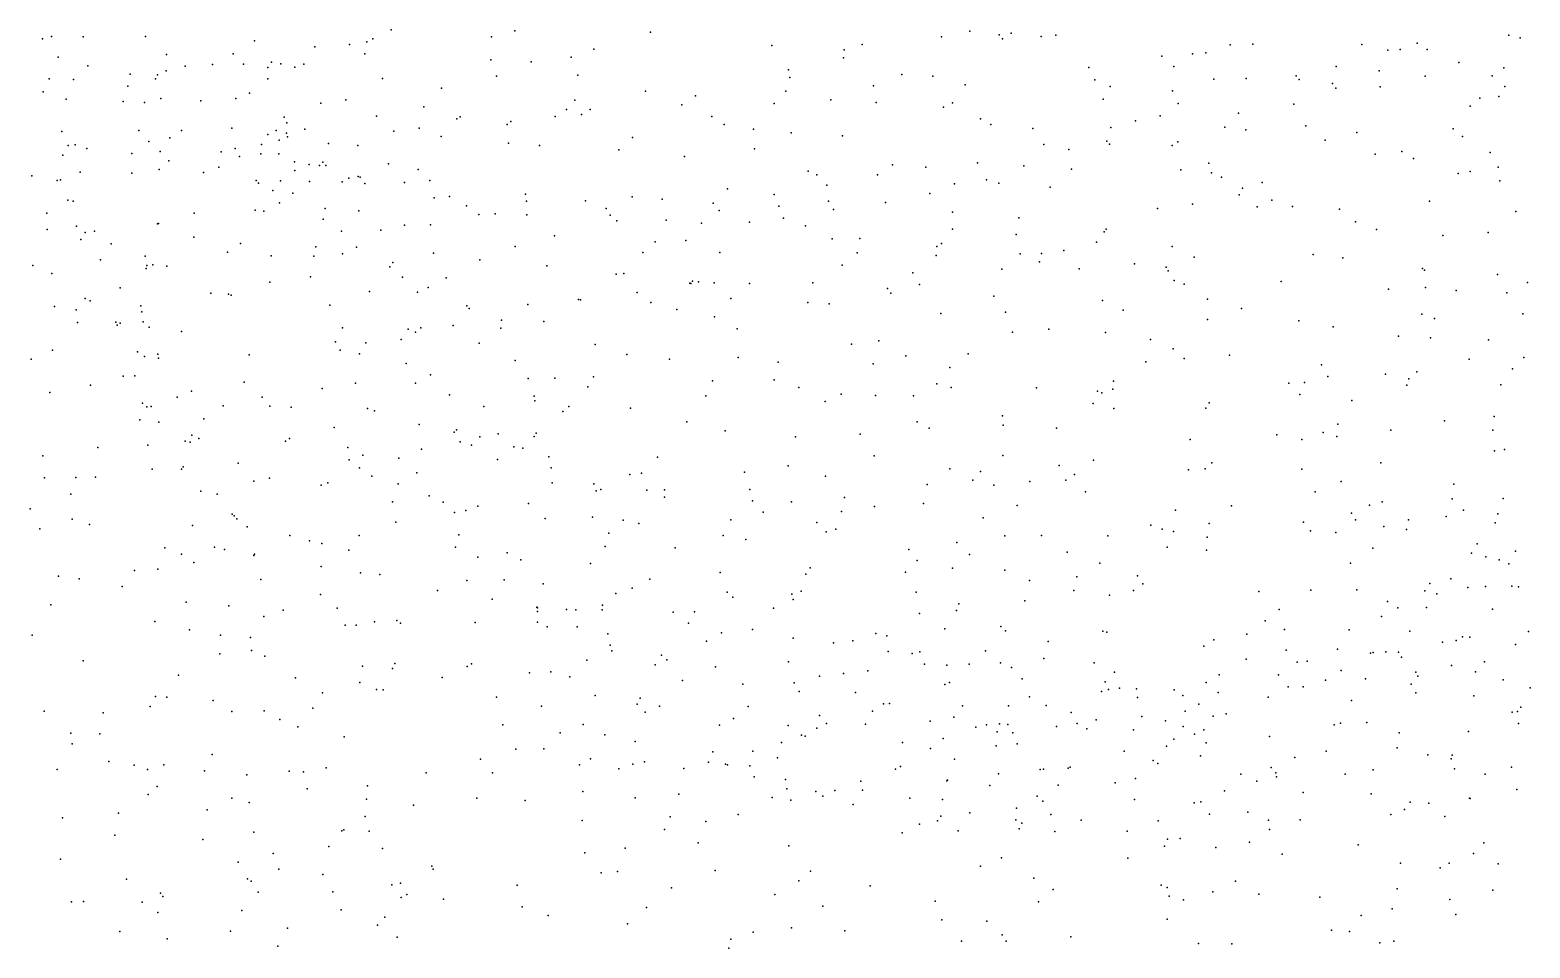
# Model space of a CAD drawing. Header units: metres. Extents: x -25 to 25, y -27.7 to 27.8.
# Drawn here: x 2.329 to 3.742, y -1.72 to -0.855 of the extents above; entities that cross this region are included whole.
import ezdxf

# ---------------------------------------------------------------- set-up
doc = ezdxf.new("R2010")
doc.units = ezdxf.units.M

msp = doc.modelspace()

# ---------------------------------------------------------------- linework, layer by layer
for p in [(2.3492, -0.8612, 17.3681), (2.3791, -0.8615, 20.1684), (2.438, -0.861, -12.4024), (2.6694, -0.8549, 17.2464), (2.7637, -0.8613, 16.1501), (2.7857, -0.8558, 20.8855), (2.9136, -0.8571, -12.9001), (3.1878, -0.8614, 20.5289), (3.2143, -0.856, -13.1115), (3.2421, -0.8595, 25.52), (3.2532, -0.858, -9.2119), (3.2815, -0.8611, -14.3769), (3.2955, -0.8597, 20.3447), (3.7221, -0.8597, 19.6207), (2.3409, -0.8633, -10.7531), (2.5405, -0.8651, -11.8711), (2.5974, -0.8707, -12.6385), (2.6302, -0.8686, -9.1477), (2.6463, -0.866, 20.9095), (2.6521, -0.8633, -17.9474), (2.8601, -0.873, 20.8449), (3.028, -0.8696, -12.9672), (3.0961, -0.8737, 19.5711), (3.1128, -0.8685, 20.6263), (3.245, -0.8634, -4.3182), (3.4595, -0.8688, -13.3167), (3.4809, -0.8682, -10.4921), (3.5836, -0.8687, -12.9075), (3.608, -0.8738, -13.7577), (3.6196, -0.8733, -17.4967), (3.6357, -0.8674, -9.3832), (3.6451, -0.8733, -9.5005), (3.7328, -0.8622, -3.1078), (2.3555, -0.8806, -10.6246), (2.3836, -0.8887, -9.0287), (2.4576, -0.8781, -9.8753), (2.4751, -0.889, -12.0281), (2.501, -0.8873, -10.0798), (2.5205, -0.8773, -9.1588), (2.5301, -0.887, -11.3556), (2.5566, -0.8851, -8.5587), (2.5654, -0.8867, -11.7998), (2.5784, -0.8901, -11.5059), (2.587, -0.8871, 20.0729), (2.6445, -0.8773, -18.8902), (2.7631, -0.8829, -9.1436), (2.8013, -0.885, -21.2137), (2.8389, -0.8804, -8.6719), (3.0954, -0.8811, 21.9558), (3.3951, -0.8797, -10.0316), (3.4066, -0.8894, -13.2507), (3.424, -0.8775, 19.9144), (3.4365, -0.8764, -9.3578), (3.5594, -0.8892, -13.5047), (3.6751, -0.8854, 13.9915), (2.3471, -0.901, -10.8174), (2.3701, -0.9015, -10.5476), (2.4233, -0.8964, -9.1319), (2.4472, -0.9008, -12.2184), (2.4493, -0.8971, -10.2754), (2.4574, -0.8933, -12.3071), (2.5532, -0.8902, -22.3406), (2.5532, -0.9008, -12.5135), (2.661, -0.9005, -19.9804), (2.7685, -0.8985, -3.9401), (2.8451, -0.8974, -21.6757), (3.0434, -0.8924, -9.1777), (3.0447, -0.8997, 14.1631), (3.1504, -0.897, -5.1988), (3.1795, -0.8983, 22.2766), (3.3265, -0.8902, -9.3021), (3.3322, -0.9018, -13.1527), (3.4441, -0.9013, 17.1651), (3.4745, -0.9005, -9.4146), (3.5217, -0.8982, 19.7717), (3.5246, -0.9015, -13.3002), (3.5999, -0.8934, 17.1901), (3.6431, -0.8985, 19.6323), (3.7064, -0.8981, -6.6096), (3.7172, -0.8905, -13.3699), (2.3415, -0.9133, -8.8783), (2.4213, -0.9079, -9.7616), (2.5357, -0.9143, -11.9639), (2.7167, -0.9098, 19.9841), (2.9089, -0.9127, -9.1835), (2.9561, -0.9171, -17.4671), (3.041, -0.9127, 20.72), (3.1237, -0.9075, -9.2157), (3.2099, -0.9065, 21.7387), (3.3466, -0.9081, -2.9742), (3.4054, -0.9124, 22.5608), (3.5559, -0.9054, -13.9721), (3.5591, -0.9099, -9.584), (3.6009, -0.9084, -8.5568), (3.7127, -0.9175, 19.5087), (3.7183, -0.9083, 22.9696), (2.3633, -0.92, -10.9647), (2.4167, -0.9224, -9.6794), (2.4368, -0.9232, 17.3199), (2.4524, -0.9194, -20.4572), (2.49, -0.9218, -12.0955), (2.5231, -0.9194, -12.4157), (2.6029, -0.9238, -11.639), (2.6266, -0.9207, -12.5977), (2.7002, -0.9273, 15.3994), (2.8346, -0.93, 25.2498), (2.8423, -0.9209, -14.3343), (2.8566, -0.9299, -21.468), (2.9432, -0.9256, -12.8672), (3.03, -0.9242, 14.4503), (3.0835, -0.9208, -12.9604), (3.1262, -0.9233, 17.1602), (3.1894, -0.9275, -9.2782), (3.1981, -0.9235, -13.0311), (3.34, -0.9201, 17.165), (3.4106, -0.9241, -8.6621), (3.5197, -0.9247, -9.4832), (3.6857, -0.9266, -5.2437), (3.6947, -0.9192, -9.62), (2.5685, -0.9371, 20.9246), (2.5711, -0.9423, -9.2704), (2.6554, -0.9362, -9.2251), (2.7312, -0.9387, -20.9665), (2.7342, -0.9368, -9.2154), (2.7785, -0.9441, -12.7354), (2.7819, -0.9413, 20.8953), (2.8239, -0.9365, -9.2116), (2.8485, -0.9346, -19.2357), (2.9712, -0.9363, 20.7854), (2.9829, -0.9439, -9.2254), (3.2243, -0.9388, -8.6586), (3.234, -0.9439, -9.3363), (3.3704, -0.9404, 20.1631), (3.3936, -0.9358, -4.8252), (3.4546, -0.9465, 19.6413), (3.4674, -0.9334, 19.8642), (3.5307, -0.9454, 17.2007), (2.359, -0.9506, -10.8941), (2.4315, -0.9498, -9.5329), (2.4411, -0.9599, -11.1744), (2.4609, -0.9567, -10.3275), (2.4718, -0.9495, -9.6327), (2.5191, -0.9474, -9.8128), (2.5531, -0.9533, -9.88), (2.5611, -0.9498, -11.3622), (2.5638, -0.9587, -10.016), (2.5707, -0.9522, -11.8912), (2.5716, -0.9555, 16.2027), (2.5881, -0.9483, -11.461), (2.6719, -0.9502, -2.9221), (2.6958, -0.9476, -12.6624), (2.7164, -0.9552, 17.2171), (2.8965, -0.9561, -12.8185), (3.0107, -0.9484, 17.1647), (3.0461, -0.9517, -6.0387), (3.0945, -0.9546, -9.2965), (3.2737, -0.9477, -13.0475), (3.3434, -0.9597, 20.2679), (3.3473, -0.9469, 13.9459), (3.4102, -0.9603, 20.0176), (3.4742, -0.9491, -13.1869), (3.549, -0.9587, -13.216), (3.579, -0.9514, -9.5739), (3.6695, -0.9481, -10.7807), (3.6783, -0.9552, -13.2826), (2.3601, -0.9728, -9.5065), (2.3651, -0.9639, -28.7483), (2.3716, -0.963, -9.0135), (2.3827, -0.9666, -9.1266), (2.4249, -0.9713, 20.9078), (2.4516, -0.9693, -9.3008), (2.5091, -0.9697, -9.3682), (2.5223, -0.9665, -9.6905), (2.5263, -0.9742, -9.5743), (2.5464, -0.9715, -12.121), (2.5473, -0.9629, -28.4943), (2.5635, -0.9716, -12.3839), (2.6103, -0.9619, -11.5355), (2.6379, -0.9639, -27.7392), (2.7799, -0.9615, -9.2644), (2.8089, -0.9638, 17.1947), (2.8837, -0.968, -4.0521), (2.9455, -0.9741, -9.3147), (3.0115, -0.9668, 19.8863), (3.284, -0.9628, 20.3863), (3.3077, -0.9676, -9.4249), (3.3458, -0.9626, -13.0721), (3.4051, -0.9637, -9.4636), (3.5961, -0.9718, -5.0971), (3.6213, -0.9693, -13.2431), (3.7044, -0.9703, -9.7159), (2.3763, -0.9888, -10.5963), (2.4507, -0.9865, -9.407), (2.4598, -0.9781, -27.3763), (2.5069, -0.9842, -9.4569), (2.5782, -0.9793, -9.7583), (2.5786, -0.9875, -9.5295), (2.5922, -0.9817, -9.412), (2.6017, -0.9827, -11.7663), (2.6049, -0.9796, -9.9229), (2.6076, -0.9825, 15.7924), (2.6668, -0.9811, 25.1254), (2.6946, -0.9863, -12.5959), (3.0621, -0.9881, -9.3767), (3.1415, -0.982, -9.3809), (3.1729, -0.9842, 20.5634), (3.2215, -0.9801, -9.4135), (3.2653, -0.9828, 17.1723), (3.3101, -0.9861, 21.5998), (3.4131, -0.9867, -4.8066), (3.4395, -0.9805, -9.531), (3.6323, -0.976, -9.6575), (3.6857, -0.9882, 17.2476), (3.712, -0.9843, -17.9622), (2.3309, -0.9923, 16.3404), (2.3547, -0.9968, -8.9416), (2.3578, -0.9963, -10.7661), (2.425, -0.9899, -10.4315), (2.4926, -0.9893, -10.2709), (2.5422, -0.9969, -3.9143), (2.5443, -0.9994, 16.0296), (2.5649, -0.9972, -12.2976), (2.5925, -0.9976, -12.4478), (2.623, -0.998, -9.9973), (2.6294, -0.9946, -9.6172), (2.6383, -0.9929, -9.8215), (2.64, -0.9936, -18.1314), (2.6446, -0.9996, -12.5183), (2.6818, -0.9988, 20.1956), (2.7056, -0.9967, -9.4241), (3.0701, -0.9914, -12.8849), (3.0798, -1.0011, -8.5759), (3.1273, -0.9913, -6.2489), (3.2, -0.9999, 14.0914), (3.23, -0.9963, 19.8377), (3.2416, -0.9994, -12.9813), (3.29, -1.0029, -9.5161), (3.4419, -0.9897, 17.1964), (3.4515, -0.9937, -6.8623), (3.4898, -0.9986, 21.561), (3.6743, -0.9902, 21.5472), (3.7136, -0.9971, -13.2227), (2.3647, -1.0154, 20.3911), (2.3697, -1.0162, -10.6706), (2.5579, -1.0063, -12.2223), (2.5766, -1.0087, -18.7279), (2.7097, -1.013, -9.7844), (2.7243, -1.0119, -9.6015), (2.7959, -1.0095, -9.449), (2.7967, -1.0163, -9.5308), (2.8522, -1.0158, -2.8929), (2.8963, -1.0123, -9.4501), (2.9245, -1.0143, 20.8135), (2.9861, -1.0046, -9.4138), (3.0302, -1.01, 22.0243), (3.0811, -1.0161, -9.4755), (3.1767, -1.0089, -9.4777), (3.468, -1.0104, 22.7647), (3.4713, -1.0039, -13.0931), (3.4987, -1.0153, -9.6637), (3.6474, -1.0164, 19.6564), (2.3448, -1.0276, -8.8756), (2.4836, -1.0275, -2.9013), (2.5412, -1.0247, -22.5222), (2.5495, -1.0256, -10.2266), (2.5642, -1.0179, -11.3264), (2.6071, -1.0231, 17.2361), (2.6389, -1.0253, -11.6514), (2.7401, -1.0207, 20.9027), (2.7519, -1.0289, -9.7054), (2.7671, -1.0281, -12.6562), (2.7972, -1.0291, -22.3013), (2.8718, -1.0233, -17.6961), (2.8755, -1.0293, -9.5658), (2.9725, -1.018, 21.8032), (2.9782, -1.0249, -12.8278), (3.0345, -1.0209, -4.2233), (3.0859, -1.024, 25.4113), (3.1348, -1.0175, 17.1702), (3.1979, -1.0265, -2.9141), (3.3911, -1.0231, 20.105), (3.4242, -1.019, -9.6188), (3.4851, -1.0216, -8.4949), (3.5184, -1.0212, 13.9486), (3.5625, -1.0239, -13.1199), (3.7286, -1.0261, -9.8451), (2.3452, -1.0431, -9.4628), (2.3728, -1.0399, -9.0099), (2.39, -1.0445, -10.9576), (2.4492, -1.0375, -11.1273), (2.45, -1.0372, -14.4442), (2.6052, -1.0333, -11.8552), (2.6225, -1.0444, -11.4036), (2.6596, -1.0436, -11.5652), (2.6819, -1.0389, -10.03), (2.7065, -1.0387, 17.2035), (2.882, -1.0348, -12.7468), (2.9283, -1.0343, -8.5546), (2.9615, -1.0369, -21.8388), (3.0067, -1.0359, -9.5121), (3.0387, -1.0322, 20.7281), (3.0596, -1.0396, 14.3349), (3.198, -1.0428, -9.5692), (3.2605, -1.0321, 22.5539), (3.3409, -1.045, -9.6256), (3.3428, -1.0428, -12.9984), (3.5776, -1.0356, 17.2438), (3.5974, -1.043, -9.7599), (2.3769, -1.0523, -9.3736), (2.3812, -1.0458, -10.8533), (2.4054, -1.0566, -9.221), (2.4833, -1.0503, -24.486), (2.5274, -1.056, -10.2948), (2.5984, -1.0592, -12.3036), (2.7862, -1.059, -9.8896), (2.8231, -1.0488, -9.7348), (2.9179, -1.0546, 17.1717), (2.9468, -1.0532, 20.0715), (3.0846, -1.0516, -9.5595), (3.1109, -1.0513, 20.6377), (3.1832, -1.0591, -12.9032), (3.1876, -1.056, 21.528), (3.2579, -1.0477, 20.4267), (3.3337, -1.0549, 20.296), (3.4051, -1.0591, -9.6788), (3.6599, -1.0486, 23.1362), (3.7027, -1.0459, -13.1528), (2.3956, -1.0714, -10.6333), (2.4376, -1.0682, -11.0583), (2.5151, -1.0644, 15.6521), (2.5564, -1.0677, -11.2635), (2.5965, -1.0682, 15.2544), (2.6233, -1.066, -10.1795), (2.6366, -1.0597, -11.7812), (2.7092, -1.0654, -12.5546), (2.7527, -1.0714, -27.9848), (2.9065, -1.0647, -9.7086), (2.9788, -1.0645, -9.6167), (3.1083, -1.0648, -5.3882), (3.1825, -1.0675, 20.5427), (3.2617, -1.066, -8.5252), (3.28, -1.0734, -9.6709), (3.282, -1.0657, -12.9498), (3.3028, -1.0626, -6.656), (3.4257, -1.0691, -13.437), (3.5378, -1.0664, -13.0483), (3.5658, -1.0696, -9.7396), (2.3317, -1.0769, 20.877), (2.3497, -1.0844, 16.0757), (2.4385, -1.0796, -10.4859), (2.439, -1.077, 17.2674), (2.4449, -1.0764, 20.9038), (2.4579, -1.0775, -25.0995), (2.5933, -1.0875, -12.1408), (2.668, -1.0782, 20.9058), (2.6709, -1.074, -8.5088), (2.8158, -1.0772, -12.6727), (2.8811, -1.0851, 21.6426), (2.8886, -1.0845, -19.7401), (3.0941, -1.0767, -9.6474), (3.1607, -1.0839, -4.4401), (3.2444, -1.0804, -4.6034), (3.3174, -1.08, 17.2128), (3.3695, -1.0752, -14.6266), (3.3993, -1.0784, 21.4604), (3.4013, -1.0819, -17.4282), (3.6408, -1.0798, -13.0929), (3.6425, -1.0813, 17.3016), (3.7113, -1.0855, -17.5749), (2.414, -1.0978, -9.1224), (2.5549, -1.0927, 20.4025), (2.649, -1.1013, -12.4417), (2.68, -1.088, -11.644), (2.694, -1.1019, -11.5136), (2.7041, -1.0977, 15.087), (2.721, -1.0885, -14.454), (2.9506, -1.0936, 14.6525), (2.9517, -1.094, -9.7722), (2.9532, -1.0915, -12.7742), (2.9589, -1.0923, -22.1452), (2.9734, -1.0932, 20.7721), (3.0068, -1.0939, -9.7267), (3.0665, -1.0933, -5.6284), (3.1368, -1.0985, -12.8579), (3.1668, -1.0948, -9.7021), (3.4069, -1.0911, -13.1532), (3.4163, -1.0944, -12.9796), (3.5076, -1.0919, -5.0174), (3.6087, -1.0993, -3.003), (3.6437, -1.0976, -9.8807), (3.6723, -1.1003, -5.2963), (3.7395, -1.0929, 21.3731), (2.3521, -1.1156, -8.8162), (2.3811, -1.108, 15.9201), (2.3858, -1.1103, -8.973), (2.4336, -1.1149, -10.9902), (2.4995, -1.1029, -11.1444), (2.5161, -1.1039, 17.2262), (2.5186, -1.105, -24.8263), (2.6116, -1.1142, -10.244), (2.7407, -1.1149, -4.0591), (2.7981, -1.1138, -9.9983), (2.8456, -1.1088, -9.9459), (2.8475, -1.1092, 20.2332), (2.9009, -1.1022, -21.3071), (2.9138, -1.1118, 21.9415), (2.9893, -1.1079, 21.5058), (3.0617, -1.1119, 22.2534), (3.0818, -1.1129, -9.7867), (3.1401, -1.1031, -14.6073), (3.2369, -1.1059, 17.1881), (3.3392, -1.1099, -9.7764), (3.4382, -1.1086, 22.9049), (3.7203, -1.1026, 17.3368), (2.3727, -1.1187, -9.5172), (2.4099, -1.1303, -10.679), (2.4343, -1.1205, -9.2702), (2.4357, -1.1299, -9.353), (2.7427, -1.1175, -10.0775), (2.7733, -1.1283, -12.5923), (2.813, -1.1296, 21.7777), (2.9385, -1.1184, -19.4883), (2.974, -1.1252, -9.8632), (3.1869, -1.1221, -9.7673), (3.2481, -1.121, 21.3934), (3.3588, -1.119, -12.9336), (3.4383, -1.1277, 17.2453), (3.4701, -1.1173, -9.8235), (3.5241, -1.1291, -12.9699), (3.64, -1.1227, 25.5194), (3.6519, -1.1269, -8.3135), (3.7352, -1.1225, 19.6503), (2.3737, -1.1306, 20.5378), (2.4113, -1.1331, -10.7945), (2.414, -1.1314, -9.4403), (2.4413, -1.135, -23.928), (2.4717, -1.139, -24.2243), (2.6235, -1.1355, 25.1135), (2.6852, -1.1368, -10.1788), (2.6922, -1.1396, -11.7255), (2.6973, -1.1355, -11.4079), (2.7278, -1.1335, -11.5862), (2.7726, -1.136, 14.9221), (2.9953, -1.1367, -21.5388), (3.2545, -1.1397, 20.4189), (3.2888, -1.1369, -9.8278), (3.342, -1.1399, 19.9939), (3.5566, -1.1347, -9.9027), (3.618, -1.1434, -9.9573), (2.3502, -1.1566, 15.6085), (2.4304, -1.1583, -10.8597), (2.6169, -1.1487, -12.1712), (2.6213, -1.1567, -12.2478), (2.6455, -1.1498, -12.3274), (2.6786, -1.1465, -11.8185), (2.7521, -1.1502, -2.8455), (2.8614, -1.1514, -12.6711), (3.1028, -1.1509, -17.5391), (3.1287, -1.1479, -9.8615), (3.3844, -1.1466, 25.4829), (3.4059, -1.1555, 20.0274), (3.6483, -1.145, 19.821), (3.703, -1.1469, -10.0573), (2.3303, -1.1653, -8.7312), (2.4371, -1.1627, 15.3238), (2.4496, -1.1604, -10.5567), (2.4501, -1.1643, -9.1847), (2.5354, -1.1612, -10.3842), (2.6396, -1.1602, -11.9587), (2.6834, -1.1693, -28.5563), (2.7861, -1.1663, 17.1503), (2.8912, -1.1609, -10.0151), (2.9316, -1.1652, 20.785), (2.996, -1.1635, -4.2802), (3.0338, -1.1679, 20.7047), (3.1233, -1.1695, -12.8173), (3.154, -1.1621, 22.5819), (3.2128, -1.1603, 14.2916), (3.3801, -1.1677, -9.8942), (3.4162, -1.1646, -12.9134), (3.459, -1.1613, -9.9112), (3.5457, -1.1705, -4.7161), (3.6846, -1.1653, 23.2935), (3.7361, -1.1635, 13.9415), (2.4169, -1.1811, 17.2294), (2.428, -1.181, -9.4885), (2.7063, -1.1799, 21.6698), (2.7983, -1.1835, -20.0459), (2.8236, -1.183, -12.609), (2.8599, -1.1818, -10.0852), (2.9719, -1.1857, -12.7406), (3.0299, -1.1846, 21.2839), (3.1956, -1.1731, 20.5131), (3.3497, -1.1858, 21.2583), (3.5516, -1.1814, -12.9207), (3.6058, -1.1793, -10.0353), (3.6278, -1.1837, -12.9503), (3.6354, -1.1772, 21.2219), (3.7255, -1.1742, -10.1535), (2.3477, -1.1966, -9.6774), (2.386, -1.1898, -8.8869), (2.4676, -1.2009, -9.4024), (2.4811, -1.1953, -4.007), (2.5308, -1.1869, 17.1864), (2.5478, -1.2009, 15.0498), (2.6043, -1.1929, -20.4077), (2.6357, -1.1879, -12.1097), (2.6921, -1.1879, -11.3279), (2.7241, -1.1987, -11.7572), (2.8039, -1.2001, 21.3234), (2.8544, -1.1912, 20.8314), (2.9656, -1.1996, -10.0279), (3.0533, -1.1918, -12.775), (3.0933, -1.1981, 20.6303), (3.1254, -1.1994, 20.2062), (3.1614, -1.1998, -9.9632), (3.1833, -1.1884, -2.8133), (3.1969, -1.1919, 17.1836), (3.2771, -1.1923, -12.851), (3.3346, -1.1953, -9.9547), (3.3388, -1.197, 17.2353), (3.3492, -1.1936, -12.8641), (3.5148, -1.1878, 19.8149), (3.5253, -1.1984, -10.0718), (3.5296, -1.1871, -10.3166), (3.6259, -1.1896, -10.5755), (3.7146, -1.1895, -10.8518), (2.4352, -1.2068, -10.7759), (2.4392, -1.2101, 25.0689), (2.4432, -1.2098, -10.6741), (2.5112, -1.2093, -11.0418), (2.555, -1.2094, -11.1188), (2.575, -1.2104, 20.9039), (2.6469, -1.2116, -11.248), (2.6536, -1.2138, -12.0069), (2.7567, -1.2099, -11.4109), (2.8046, -1.2046, -10.1382), (2.8309, -1.2144, 20.4905), (2.8368, -1.2099, -22.5219), (2.8947, -1.2114, -19.1757), (3.0781, -1.2052, -9.9998), (3.3305, -1.2069, -2.8642), (3.3501, -1.2116, 20.1984), (3.4365, -1.2113, -10.0196), (3.4397, -1.2062, 14.1759), (3.5741, -1.204, 17.3341), (2.4324, -1.2222, -8.9917), (2.4503, -1.2245, -9.0634), (2.4929, -1.2213, -10.5076), (2.6957, -1.2266, -12.3849), (2.9477, -1.2241, -10.0918), (3.1648, -1.2243, 21.1506), (3.2452, -1.2185, -4.7127), (3.2458, -1.2273, -5.0321), (3.5611, -1.2265, -10.134), (3.6615, -1.2234, -10.211), (3.7083, -1.2193, 17.3956), (2.4753, -1.2424, -10.9101), (2.4815, -1.2368, -10.5804), (2.4882, -1.2399, -9.2548), (2.5699, -1.2424, 21.5135), (2.5736, -1.24, -18.6003), (2.6155, -1.2295, -10.3352), (2.7287, -1.2339, -11.8243), (2.7308, -1.2319, -18.9154), (2.7344, -1.2432, -11.319), (2.7529, -1.2385, -12.4861), (2.7701, -1.2357, -20.8283), (2.8041, -1.2382, -12.5442), (2.8058, -1.235, -11.5923), (2.984, -1.2328, 21.1274), (3.0502, -1.2385, -10.0709), (3.1111, -1.2359, -21.8501), (3.1762, -1.2303, -12.8085), (3.296, -1.2303, -10.0317), (3.422, -1.2408, 23.0729), (3.5036, -1.2365, -12.8623), (3.527, -1.241, -12.7632), (3.5472, -1.2342, -5.1665), (3.5601, -1.2382, 19.7437), (3.6108, -1.2322, -12.8831), (3.707, -1.2321, -5.4671), (2.3413, -1.2563, -9.7336), (2.3929, -1.2484, -8.8433), (2.4401, -1.2462, 20.8727), (2.48, -1.2434, 20.8032), (2.6285, -1.2483, 21.2245), (2.6425, -1.2556, 20.817), (2.698, -1.2499, -11.9543), (2.7451, -1.2462, -10.2189), (2.7848, -1.2478, 20.6461), (2.7933, -1.2491, -11.6954), (2.8177, -1.2571, -11.463), (2.9201, -1.2574, 22.151), (3.1244, -1.2562, 20.5714), (3.2453, -1.256, -12.8033), (3.7085, -1.2515, -10.3211), (3.718, -1.2502, 19.6453), (2.4441, -1.2689, -9.5858), (2.4719, -1.2689, -10.7478), (2.4735, -1.2667, 17.1897), (2.5252, -1.2631, -10.9944), (2.6298, -1.2601, -11.1665), (2.6396, -1.2676, -14.6605), (2.6766, -1.2584, -12.1281), (2.7694, -1.2597, 20.9427), (2.8201, -1.2676, -11.3836), (3.0431, -1.2656, -12.7214), (3.1955, -1.2685, 22.8061), (3.2244, -1.2712, 20.313), (3.2984, -1.2653, -13.4665), (3.331, -1.2603, 14.3422), (3.4204, -1.2695, 19.9125), (3.4359, -1.2685, 21.0235), (3.4423, -1.263, -12.8283), (3.5272, -1.2688, 23.2218), (3.6016, -1.263, 20.9999), (2.3428, -1.2771, -27.0393), (2.3724, -1.2767, 14.9753), (2.3909, -1.2764, -8.3652), (2.54, -1.2801, -10.5055), (2.5546, -1.2773, 20.9999), (2.6033, -1.2839, -10.4294), (2.6095, -1.2817, -11.0942), (2.6511, -1.2756, -27.3975), (2.6758, -1.2826, -10.333), (2.6935, -1.2724, -12.2707), (2.821, -1.2818, 14.7239), (2.8601, -1.2826, -11.5286), (2.894, -1.2739, 20.7752), (2.905, -1.2725, -21.1771), (3.0021, -1.2717, -8.45), (3.0785, -1.2756, 17.164), (3.1743, -1.2834, -5.2696), (3.2172, -1.2791, -10.0876), (3.2371, -1.2838, 25.3336), (3.271, -1.2805, -13.9168), (3.3047, -1.2791, 22.973), (3.3131, -1.2738, -10.0961), (3.5641, -1.2806, 25.4384), (3.6704, -1.2831, -12.8185), (2.3675, -1.2925, -2.8704), (2.4899, -1.2897, 21.6398), (2.5053, -1.2924, -9.4711), (2.6706, -1.2996, 14.7891), (2.7051, -1.2941, -11.2135), (2.8624, -1.2892, -11.6087), (2.8667, -1.2879, 20.8154), (2.91, -1.2888, -17.8525), (2.9266, -1.2884, -12.6213), (2.9266, -1.2951, 17.1374), (3.0071, -1.2881, 14.5735), (3.0095, -1.2988, 20.6834), (3.0464, -1.2996, -22.3556), (3.0963, -1.2955, 22.6816), (3.3233, -1.2901, 17.232), (3.5395, -1.2901, -10.2324), (3.6026, -1.2997, 19.6739), (3.6686, -1.2968, -10.3641), (3.7167, -1.2964, 17.4343), (2.3291, -1.3061, -8.6682), (2.5194, -1.3112, -10.834), (2.5214, -1.3128, -9.2341), (2.7184, -1.2999, -12.0138), (2.7289, -1.3097, 21.958), (2.7395, -1.3077, -10.2894), (2.7509, -1.3037, 20.8405), (2.7985, -1.3011, -11.2927), (3.0197, -1.3093, -10.1648), (3.0936, -1.3089, -19.8353), (3.1245, -1.3039, 20.4604), (3.1708, -1.3013, -12.7453), (3.2591, -1.3031, -6.6185), (3.4082, -1.3076, -14.8815), (3.4608, -1.3035, -10.202), (3.5739, -1.3104, -17.4448), (3.5909, -1.3029, 17.3737), (3.663, -1.3134, -2.9788), (3.6794, -1.3076, 14.1465), (3.7118, -1.311, -9.8698), (2.3383, -1.3252, -9.8021), (2.3688, -1.3159, 17.2147), (2.3851, -1.321, 21.0785), (2.4823, -1.3218, -9.0408), (2.5239, -1.3157, -9.4015), (2.5335, -1.3231, -10.6519), (2.6738, -1.3187, -11.1274), (2.8142, -1.3155, -11.8125), (2.8588, -1.3141, -12.5188), (2.8878, -1.3169, -11.3942), (2.9027, -1.32, -11.4749), (2.9892, -1.3166, 22.405), (3.0702, -1.3192, 20.6082), (3.0789, -1.3278, -12.6836), (3.0882, -1.3253, -10.166), (3.227, -1.3146, 20.3787), (3.385, -1.3217, -12.764), (3.3956, -1.3253, 20.8567), (3.4063, -1.3276, 17.2904), (3.4399, -1.3201, -5.0579), (3.5285, -1.3187, -12.7861), (3.5354, -1.3269, -8.2885), (3.5777, -1.3166, 20.2098), (3.6042, -1.323, -12.7763), (3.6258, -1.3256, 20.7903), (3.6275, -1.3166, -5.334), (3.7091, -1.3195, -12.7698), (2.5738, -1.3313, -10.9663), (2.5925, -1.3365, 20.8557), (2.604, -1.339, -2.8246), (2.6392, -1.3314, 17.1397), (2.7331, -1.3306, -12.1624), (2.871, -1.3417, -11.745), (2.8742, -1.3291, -28.1774), (2.9819, -1.3313, -12.6305), (3.0033, -1.3351, -14.8834), (3.2022, -1.338, -10.1761), (3.2472, -1.3317, 20.8139), (3.2819, -1.3314, 20.2691), (3.3444, -1.3317, -10.1954), (3.4379, -1.333, 20.3986), (3.5591, -1.3287, -10.3144), (3.6921, -1.3392, -10.5055), (2.4562, -1.3431, -29.0203), (2.4719, -1.3489, -8.9683), (2.503, -1.3425, -9.5637), (2.5124, -1.3447, -9.1492), (2.5398, -1.3501, -9.3302), (2.5407, -1.3491, -10.7732), (2.6294, -1.3452, -28.8462), (2.7299, -1.3424, 25.1276), (2.751, -1.3519, -12.2519), (2.7786, -1.3477, -22.8148), (2.7913, -1.3544, -11.9502), (2.9369, -1.3429, -12.5709), (3.157, -1.3445, -19.637), (3.1648, -1.355, 17.1812), (3.214, -1.3494, -8.3749), (3.306, -1.3472, 20.6166), (3.4002, -1.3423, 25.3526), (3.4372, -1.3451, -10.2569), (3.594, -1.3433, -12.5921), (3.687, -1.348, -12.2047), (3.7004, -1.3515, 20.5899), (3.713, -1.3544, -10.625), (3.7284, -1.346, 19.5236), (2.3561, -1.3697, -8.7067), (2.4276, -1.3644, 25.0563), (2.4494, -1.3632, -9.6941), (2.4834, -1.3568, 17.1699), (2.6033, -1.3606, -10.5636), (2.6404, -1.3667, -10.5045), (2.6585, -1.3681, -11.0211), (2.857, -1.3579, 20.7634), (2.9792, -1.3661, -10.2426), (3.06, -1.3678, 20.5978), (3.0641, -1.3618, -2.7342), (3.1538, -1.366, -10.2189), (3.1981, -1.3623, -13.6935), (3.2474, -1.3641, -4.8551), (3.3151, -1.3702, 20.1584), (3.3367, -1.3575, -12.7245), (3.3724, -1.3695, -2.8292), (3.5728, -1.3574, -10.4009), (3.7221, -1.358, 20.3606), (2.3753, -1.3721, -23.0769), (2.416, -1.3794, 20.8114), (2.5466, -1.3729, -9.4739), (2.7128, -1.3833, -10.4379), (2.7405, -1.3739, -11.1392), (2.7757, -1.3732, -10.3475), (2.8125, -1.3768, 22.1301), (2.8963, -1.3811, -4.3469), (2.9129, -1.3724, -11.2753), (3.0555, -1.384, -4.5704), (3.2705, -1.3738, 17.2183), (3.3124, -1.3831, 14.4922), (3.3685, -1.3833, 19.9902), (3.3772, -1.3768, -10.2816), (3.4865, -1.3841, -10.3816), (3.5357, -1.383, 19.7238), (3.5789, -1.3826, -10.4707), (3.643, -1.3834, 17.4434), (3.6477, -1.3766, -8.1804), (3.6673, -1.3721, -10.2359), (3.6834, -1.3803, -4.7544), (3.7001, -1.3795, 19.6206), (3.7249, -1.3791, 17.4943), (3.7311, -1.3799, -5.5825), (2.3487, -1.3968, 17.2038), (2.4763, -1.3942, -4.1253), (2.5165, -1.3976, -25.1817), (2.6026, -1.387, -10.8483), (2.7643, -1.3913, -20.4223), (2.8682, -1.397, -11.8873), (2.8808, -1.386, -12.4624), (2.9858, -1.3848, -20.1457), (2.9911, -1.3896, -11.4599), (3.0466, -1.3868, -10.2543), (3.048, -1.3917, -21.3506), (3.1639, -1.3848, -12.6706), (3.2041, -1.3958, -14.9333), (3.2663, -1.3929, -10.277), (3.3458, -1.3876, -6.7988), (3.6078, -1.3935, -10.5392), (3.6544, -1.3865, 19.6601), (2.4467, -1.4124, -8.85), (2.5493, -1.4076, -9.1836), (2.5676, -1.4017, -9.2893), (2.6185, -1.4, 14.6789), (2.6537, -1.4126, -10.5975), (2.6746, -1.4115, 20.8127), (2.8064, -1.399, -2.7633), (2.807, -1.3997, -28.5601), (2.8072, -1.403, -12.0628), (2.8343, -1.4011, -11.1744), (2.8433, -1.4013, 17.1196), (2.8679, -1.4013, -10.3406), (2.9348, -1.4036, -11.7686), (2.955, -1.4032, 25.1464), (3.0293, -1.4, -11.5221), (3.1671, -1.4049, -21.6019), (3.2017, -1.402, -6.411), (3.4924, -1.4118, 14.4403), (3.5056, -1.401, -10.4514), (3.6022, -1.4078, 19.8169), (3.6176, -1.3997, -12.6819), (3.6445, -1.3991, -10.653), (3.7068, -1.4009, -10.78), (2.331, -1.4254, 20.7578), (2.4792, -1.4203, -8.9248), (2.5084, -1.4254, -8.9938), (2.6261, -1.416, -8.4034), (2.6364, -1.416, -14.9587), (2.6782, -1.4141, -4.2054), (2.7485, -1.4133, 17.1157), (2.8072, -1.4131, -12.2424), (2.8161, -1.4175, -10.398), (2.8445, -1.4176, -12.3167), (2.8735, -1.424, -8.3936), (2.9494, -1.4139, -10.314), (2.9803, -1.4232, -11.7086), (3.0097, -1.4199, -12.5445), (3.1258, -1.4237, 20.4851), (3.1361, -1.426, -11.4347), (3.1907, -1.4194, -10.301), (3.2436, -1.4171, 20.2759), (3.2478, -1.4211, -22.0588), (3.3396, -1.4217, -10.376), (3.3435, -1.4225, 17.2739), (3.4752, -1.4244, 23.2788), (3.5108, -1.42, -4.8695), (3.5716, -1.4204, -10.6119), (3.6288, -1.4214, -10.7187), (3.6785, -1.4268, -11.1317), (3.7406, -1.4218, -11.3846), (2.5368, -1.4276, -9.1078), (2.5376, -1.4399, -24.565), (2.8757, -1.4346, 14.6171), (2.8772, -1.4402, -11.1293), (2.9663, -1.4309, 22.5824), (3.0478, -1.4283, 17.1474), (3.086, -1.4324, -11.609), (3.1043, -1.4308, -11.3332), (3.1375, -1.4406, -10.3495), (3.1672, -1.4411, -6.0605), (3.2292, -1.4401, -10.3689), (3.2881, -1.4312, -12.64), (3.4347, -1.4357, -12.6421), (3.4443, -1.4298, 19.796), (3.5122, -1.4396, -12.6242), (3.5608, -1.4385, 19.6639), (3.6061, -1.441, -11.1404), (3.6596, -1.4318, -11.0105), (3.6724, -1.4304, -11.3346), (3.6854, -1.4271, -11.2043), (3.7284, -1.4342, -11.4656), (2.3792, -1.4495, -8.7076), (2.5079, -1.4428, -9.6865), (2.5504, -1.4451, -9.5736), (2.6424, -1.4545, 17.126), (2.6729, -1.452, -10.8071), (2.7409, -1.455, -10.5138), (2.7451, -1.4523, 20.7689), (2.8536, -1.4488, -12.1133), (2.918, -1.4533, -12.392), (2.924, -1.4441, 17.1257), (2.9288, -1.4486, -11.8838), (3.0435, -1.4506, -10.367), (3.16, -1.4427, -11.5005), (3.1718, -1.4527, -11.3164), (3.1928, -1.4536, -14.0962), (3.2138, -1.4526, -5.4619), (3.2431, -1.4514, 25.1862), (3.2841, -1.4472, 20.1337), (3.3316, -1.4514, -10.4504), (3.4748, -1.448, -10.5826), (3.5226, -1.4508, -11.3805), (3.5322, -1.4499, -11.2698), (3.5919, -1.4423, -10.8114), (3.5943, -1.4417, -11.3141), (3.6182, -1.4415, -10.9234), (3.621, -1.446, -11.4119), (3.6681, -1.4539, -11.7998), (3.699, -1.4506, 14.3633), (2.4691, -1.463, 20.7723), (2.5792, -1.4655, -24.9688), (2.6707, -1.4567, -10.7071), (2.7172, -1.4652, -10.6109), (2.7995, -1.4607, -11.0302), (2.8196, -1.4598, 22.2777), (2.8375, -1.4647, -27.5581), (2.9437, -1.4682, -11.1332), (2.9747, -1.4553, -11.8081), (3.0729, -1.4639, -12.5233), (3.0955, -1.4613, -11.2457), (3.1182, -1.4589, -19.2917), (3.2537, -1.4557, -11.4365), (3.2636, -1.4666, -11.315), (3.3418, -1.4694, -12.5929), (3.3505, -1.4602, -8.2939), (3.4491, -1.4628, -11.3859), (3.5052, -1.4627, -11.1857), (3.5495, -1.4677, -10.9066), (3.5641, -1.4587, -10.9873), (3.5869, -1.4666, -5.3389), (3.6346, -1.4603, -12.5689), (3.6364, -1.4639, -11.4965), (3.6907, -1.46, -11.5481), (3.7167, -1.4674, -12.5244), (2.4473, -1.483, -25.4231), (2.6047, -1.4798, -9.256), (2.6399, -1.47, -27.29), (2.6554, -1.4764, 22.0755), (2.6619, -1.4767, -18.3375), (2.8613, -1.4821, 22.4412), (3.0004, -1.4716, -12.4733), (3.049, -1.4703, -11.1907), (3.0536, -1.4785, -11.7688), (3.1066, -1.4794, -11.7063), (3.1907, -1.4719, -11.5737), (3.1952, -1.4699, -13.1425), (3.2706, -1.4834, -10.4701), (3.3385, -1.4784, 23.1624), (3.3449, -1.4765, -11.4709), (3.3552, -1.4753, 19.8721), (3.3713, -1.476, -11.3167), (3.4068, -1.4769, -10.5575), (3.4151, -1.4821, -19.8187), (3.4371, -1.4699, -11.2805), (3.4484, -1.4794, -12.5759), (3.5142, -1.4739, -10.7959), (3.5283, -1.4739, -11.4675), (3.63, -1.4716, 23.5164), (3.6344, -1.4797, 25.2365), (3.689, -1.4824, -11.6181), (3.742, -1.475, 23.6778), (2.3425, -1.497, -9.9402), (2.4423, -1.4924, -27.0884), (2.4581, -1.4838, -8.836), (2.5016, -1.487, 17.154), (2.5192, -1.4974, -8.9791), (2.5496, -1.4965, -9.0805), (2.5954, -1.4941, -9.5229), (2.7686, -1.4837, -4.3279), (2.811, -1.4922, -10.5273), (2.901, -1.4904, -12.2151), (2.9038, -1.4846, -12.0685), (2.922, -1.4923, -12.2836), (3.0056, -1.4926, -22.7478), (3.1226, -1.497, -11.1463), (3.1331, -1.4901, 20.3744), (3.1388, -1.4898, 17.1853), (3.2073, -1.4919, -20.149), (3.2507, -1.4918, -11.2294), (3.2863, -1.4915, -21.8329), (3.3723, -1.484, -19.5753), (3.4172, -1.4971, -11.1067), (3.4301, -1.4905, -6.9719), (3.4954, -1.4839, -11.0022), (3.574, -1.487, -12.5429), (3.7302, -1.4972, 17.5742), (3.7334, -1.4933, 18.4094), (2.3981, -1.4985, 21.961), (2.5643, -1.5047, -9.6216), (2.5814, -1.5118, 25.0717), (2.7745, -1.5099, -10.6448), (2.8503, -1.5095, 17.1235), (2.9087, -1.4979, -10.4795), (2.9787, -1.5102, -12.3555), (2.9919, -1.504, -11.0812), (3.0433, -1.5106, -11.8656), (3.0727, -1.5009, 25.0968), (3.0793, -1.5085, -8.3318), (3.1162, -1.5091, -10.467), (3.1769, -1.5063, -4.896), (3.1993, -1.5025, -11.1722), (3.2302, -1.5098, -22.3389), (3.2423, -1.5088, -11.6526), (3.2501, -1.5094, -11.1137), (3.296, -1.5115, 19.9714), (3.3099, -1.4981, -11.5933), (3.3155, -1.5085, 17.2778), (3.3333, -1.5052, -11.1098), (3.3765, -1.5019, -11.5556), (3.3986, -1.5061, -10.6504), (3.4152, -1.5114, 18.5614), (3.4436, -1.5016, 19.7332), (3.4557, -1.4994, -11.5411), (3.5574, -1.5099, 18.735), (3.5636, -1.5084, -14.9195), (3.5884, -1.5075, -11.6227), (3.7253, -1.4978, -11.6887), (3.7313, -1.5087, -12.445), (2.3677, -1.5177, -24.0344), (2.3949, -1.5184, -9.8948), (2.6251, -1.521, -9.3418), (2.8284, -1.5173, -10.905), (2.8707, -1.5194, -10.5546), (2.8991, -1.5257, -10.9738), (3.0558, -1.5195, -12.4038), (3.0591, -1.5205, -11.0481), (3.0702, -1.5129, -13.8631), (3.1893, -1.5228, 23.045), (3.22, -1.5119, 20.1694), (3.24, -1.5163, 17.2332), (3.255, -1.5173, 20.077), (3.3247, -1.5135, -10.6121), (3.3686, -1.5145, -12.5291), (3.4065, -1.5232, -10.9846), (3.4259, -1.5186, 14.5664), (3.4347, -1.5146, -10.8143), (3.4966, -1.5209, -11.6371), (3.6187, -1.5173, -12.4842), (3.6841, -1.5161, 19.1973), (2.3688, -1.5279, 20.6811), (2.5008, -1.5378, -8.9162), (2.7867, -1.5328, -10.7485), (2.813, -1.5324, -23.0732), (2.9723, -1.5354, -12.0445), (3.01, -1.5347, -10.5027), (3.0371, -1.5265, -20.3131), (3.151, -1.5264, -12.4778), (3.1773, -1.532, -11.0622), (3.2391, -1.5295, -12.4996), (3.2591, -1.5276, -10.5753), (3.3598, -1.5346, -14.9892), (3.3997, -1.53, -10.7556), (3.4316, -1.5389, -12.4917), (3.4371, -1.5268, -2.835), (3.5501, -1.5347, 19.4013), (3.6169, -1.5316, -8.0846), (3.6458, -1.538, -11.751), (3.6687, -1.5384, -12.4039), (2.3546, -1.5518, -8.3272), (2.4034, -1.5445, 17.1912), (2.4272, -1.5479, -24.2572), (2.4399, -1.552, -2.7928), (2.4553, -1.5474, -8.7999), (2.4936, -1.5533, -9.7926), (2.5731, -1.5534, 17.1359), (2.5868, -1.554, -9.1157), (2.6081, -1.5504, -9.5674), (2.7535, -1.5422, 17.1183), (2.8468, -1.5474, -10.7117), (2.8571, -1.542, -10.8038), (2.8838, -1.5512, -20.9266), (2.8968, -1.5468, -28.4011), (2.9079, -1.5448, -10.9047), (2.945, -1.551, -10.5896), (2.9681, -1.5451, 20.5467), (2.9841, -1.5468, -2.7064), (2.9862, -1.5476, -12.1556), (3.0072, -1.5485, -10.9841), (3.0331, -1.541, -11.9597), (3.1445, -1.5517, -11.8451), (3.1491, -1.5492, -10.5635), (3.1999, -1.5421, -11.7576), (3.2806, -1.552, 25.0545), (3.2838, -1.5515, -10.9031), (3.307, -1.5506, -11.7377), (3.3088, -1.5496, -10.79), (3.3869, -1.5434, 17.3273), (3.3913, -1.5464, -11.6965), (3.4982, -1.5501, 19.5775), (3.5204, -1.5405, 19.8356), (3.5943, -1.5521, 18.9598), (3.6679, -1.542, -11.5312), (3.6709, -1.5513, -11.8199), (3.7246, -1.5497, -11.8969), (2.449, -1.568, -9.8656), (2.5333, -1.5571, -9.7302), (2.6471, -1.5674, -9.4506), (2.7023, -1.5552, 22.2368), (2.7647, -1.5552, -18.1637), (3.0112, -1.5587, -12.2383), (3.0406, -1.5615, 20.4333), (3.1117, -1.5628, -12.3148), (3.1927, -1.5627, 14.6492), (3.1933, -1.562, -10.9697), (3.2333, -1.567, -10.8133), (3.2414, -1.556, -10.686), (3.2975, -1.5666, -12.4417), (3.3514, -1.5645, 18.2478), (3.3705, -1.5605, 19.7713), (3.4695, -1.5563, -11.7436), (3.4847, -1.5629, -12.4289), (3.5026, -1.555, 17.4063), (3.5033, -1.5588, 18.1838), (3.5678, -1.5562, -12.4074), (3.6997, -1.5563, -5.5439), (2.4405, -1.5755, 20.6557), (2.5193, -1.579, -15.2022), (2.5901, -1.5701, -4.3051), (2.6461, -1.58, -9.298), (2.75, -1.5788, 20.6542), (2.7955, -1.581, -4.4551), (2.8498, -1.5728, 25.0658), (2.8991, -1.5787, -15.1215), (2.9403, -1.5751, -10.7229), (3.0283, -1.5784, -10.8054), (3.0421, -1.5702, 22.9369), (3.0458, -1.5807, -10.7087), (3.0692, -1.5727, -12.1189), (3.0759, -1.577, -12.1959), (3.0871, -1.5718, -10.8633), (3.1132, -1.5713, -10.6696), (3.158, -1.5791, -10.777), (3.1886, -1.5803, -11.9028), (3.2777, -1.5771, -11.8435), (3.2831, -1.5818, -12.3731), (3.3695, -1.5803, -12.3945), (3.4321, -1.5824, -11.8229), (3.4542, -1.5722, 23.3722), (3.5282, -1.5736, -11.8248), (3.5925, -1.5749, -12.3203), (3.6851, -1.5789, -12.1839), (3.6855, -1.5792, -12.0095), (3.7297, -1.5708, -12.1021), (2.4124, -1.593, -9.9245), (2.4961, -1.5901, 17.1608), (2.5356, -1.5829, -8.9694), (2.6449, -1.5962, -18.616), (2.6902, -1.5855, 1.51), (2.932, -1.5964, -13.5762), (2.996, -1.5945, 14.6736), (3.1046, -1.5849, 20.2946), (3.1872, -1.5959, -14.2849), (3.2143, -1.5929, -17.612), (3.2583, -1.5883, 19.9157), (3.2905, -1.5945, -6.6311), (3.4258, -1.5835, -5.1578), (3.44, -1.5939, -12.3236), (3.4763, -1.592, -11.9065), (3.6109, -1.5945, -12.1622), (3.6237, -1.5896, -7.1716), (3.6292, -1.5826, -11.9519), (3.6466, -1.5838, -12.2464), (3.6618, -1.5962, 17.5751), (2.3598, -1.5974, -8.6539), (2.6229, -1.6098, -9.6093), (2.6247, -1.6088, -2.7568), (2.6487, -1.6102, -9.5109), (2.8493, -1.6001, 17.1259), (2.9268, -1.6085, 20.5059), (2.9656, -1.6009, 17.1391), (3.1669, -1.6036, -12.1919), (3.1839, -1.6003, 17.2198), (3.2034, -1.6098, -12.1048), (3.2576, -1.5994, -12.297), (3.2609, -1.6079, 18.7043), (3.2632, -1.6026, -12.8846), (3.2945, -1.6103, 19.8234), (3.3193, -1.5998, -11.9392), (3.3626, -1.6101, -12.264), (3.3919, -1.6003, -11.9213), (3.4957, -1.5997, -12.2694), (3.4967, -1.6084, -12.1233), (3.5254, -1.5995, -11.9844), (2.4091, -1.6137, -29.1094), (2.492, -1.6178, -8.8543), (2.5399, -1.611, 22.1617), (2.6105, -1.6246, 14.6203), (2.9584, -1.6209, -4.7353), (3.044, -1.624, 20.342), (3.1507, -1.6117, 20.1448), (3.3977, -1.6243, -17.4995), (3.4006, -1.6176, -12.0308), (3.4124, -1.6171, -12.122), (3.4779, -1.6205, -5.2828), (3.58, -1.6228, -11.7099), (3.6984, -1.6209, 14.5669), (2.3579, -1.6366, 20.559), (2.5583, -1.6312, -24.6708), (2.6612, -1.6264, -9.2444), (2.8518, -1.6304, -28.5978), (2.8898, -1.6261, 22.8152), (3.2443, -1.6353, -6.4147), (3.3632, -1.6356, -5.1744), (3.446, -1.6253, -12.099), (3.5087, -1.6318, 19.1864), (3.6889, -1.6312, 19.4782), (2.5253, -1.6394, -8.9163), (2.5635, -1.6459, -8.9864), (2.6049, -1.6509, -9.6921), (2.7076, -1.6432, 20.5977), (2.7089, -1.6459, -8.3391), (2.867, -1.6493, -8.3172), (2.8826, -1.6481, -20.6923), (2.9746, -1.647, 20.3954), (3.0644, -1.6479, 20.2529), (3.2243, -1.643, -8.2179), (3.62, -1.6403, 20.1516), (3.6573, -1.6446, -4.9991), (3.6658, -1.6401, 24.7659), (3.7119, -1.6407, 24.0337), (2.4201, -1.6552, -9.9579), (2.534, -1.655, 20.602), (2.5375, -1.6571, -9.8005), (2.6143, -1.6671, -9.0815), (2.6699, -1.6606, 17.1378), (2.6781, -1.6592, -9.3278), (2.7881, -1.661, -27.3993), (2.9335, -1.6634, -27.7126), (3.0532, -1.657, -4.9113), (3.1206, -1.6616, 17.2076), (3.2746, -1.6545, -20.2917), (3.2928, -1.665, 18.1441), (3.3945, -1.6611, 19.001), (3.4002, -1.6631, -5.3557), (3.4645, -1.6572, 19.9234), (3.617, -1.6643, 23.8247), (3.707, -1.6657, 24.2179), (2.3681, -1.6767, -10.0315), (2.3794, -1.6764, -8.6669), (2.4348, -1.6771, 17.2033), (2.4519, -1.6684, -25.5626), (2.4542, -1.6716, 14.5675), (2.5439, -1.6674, -23.3308), (2.6787, -1.6726, 1.6404), (2.684, -1.6699, -9.4155), (2.7186, -1.674, 25.0274), (2.7927, -1.6813, 17.136), (3.0308, -1.6698, -14.0719), (3.076, -1.6807, 20.1319), (3.1816, -1.6759, 19.8884), (3.2791, -1.6767, 23.2529), (3.4022, -1.6712, -14.6395), (3.4155, -1.6749, 17.3995), (3.4431, -1.6673, -8.0878), (3.4866, -1.6695, 18.0123), (3.5441, -1.6723, 19.5245), (3.6665, -1.6745, -17.4102), (2.4495, -1.6867, 24.9561), (2.5286, -1.6848, 1.4308), (2.6223, -1.6841, 22.3886), (2.6634, -1.6911, -9.5452), (2.8171, -1.6894, 20.4858), (2.9098, -1.6821, 17.1524), (3.1879, -1.6936, 17.2545), (3.2305, -1.695, -6.2051), (3.4001, -1.693, 19.4682), (3.583, -1.6897, -2.8875), (3.6123, -1.6832, -7.9396), (3.672, -1.6885, 17.6664), (2.4136, -1.7047, 1.5603), (2.518, -1.7043, -8.8878), (2.5717, -1.7014, -25.1491), (2.6563, -1.6988, -4.481), (2.892, -1.6974, -13.3306), (3.0104, -1.7052, 20.2156), (3.0463, -1.7013, 24.9495), (3.0967, -1.7041, 18.4475), (3.2449, -1.7078, 24.858), (3.5549, -1.7035, 17.5513), (3.572, -1.7047, -20.0167), (2.4582, -1.7116, 20.4825), (2.5624, -1.7183, 17.1695), (2.6749, -1.7101, 20.5183), (2.9875, -1.7202, -23.0738), (2.9892, -1.7118, -21.0232), (3.2065, -1.7136, 18.8371), (3.2485, -1.7136, -19.1343), (3.3096, -1.7098, 17.3401), (3.4299, -1.7158, 24.7477), (3.4612, -1.7163, 23.6039), (3.6006, -1.7152, -19.5978), (3.6137, -1.7138, -10.9792)]:
    msp.add_point(p)

doc.saveas('drawing.dxf')
